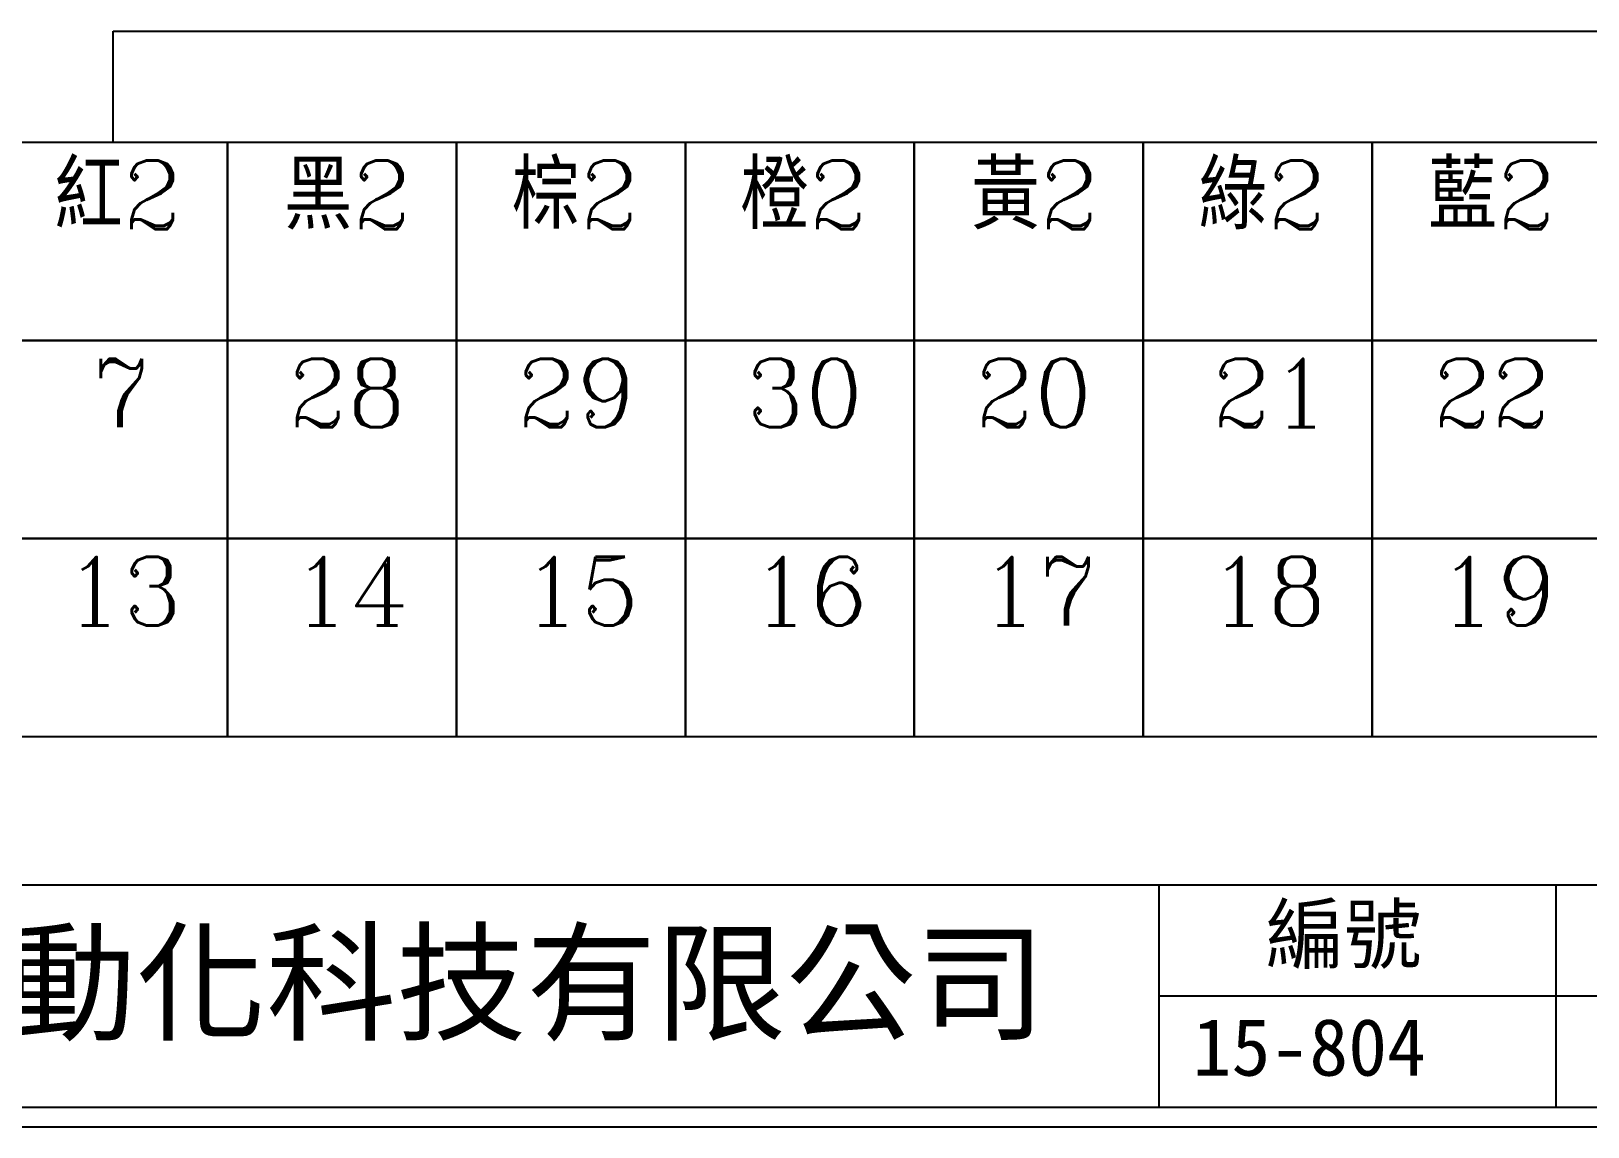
# Model space of a CAD drawing. Extents: x 926 to 1213, y 3 to 207.
# Drawn here: x 990.5 to 1088.5, y 3 to 72 of the extents above; entities that cross this region are included whole.
import ezdxf

# ---------------------------------------------------------------- set-up
doc = ezdxf.new("R2010")
doc.units = 0
doc.layers.get('0').update_dxf_attribs({"linetype": 'CONTINUOUS'})
doc.layers.add('圖框層', color=7, linetype='CONTINUOUS')
doc.styles.add('STSL', font='kaiu.ttf')

msp = doc.modelspace()

# ---------------------------------------------------------------- linework, layer by layer
for p, q in [((995.622, 65), (995.622, 72)), ((995.622, 72), (1140, 72))]:
    msp.add_line(p, q)
for points in [[(988.414, 65), (1002.829, 65), (1002.829, 52.523), (988.414, 52.523)], [(1002.829, 65), (1017.243, 65), (1017.243, 52.523), (1002.829, 52.523)], [(1017.243, 65), (1031.657, 65), (1031.657, 52.523), (1017.243, 52.523)], [(1031.657, 65), (1046.072, 65), (1046.072, 52.523), (1031.657, 52.523)], [(1046.072, 65), (1060.486, 65), (1060.486, 52.523), (1046.072, 52.523)], [(1060.486, 65), (1074.901, 65), (1074.901, 52.523), (1060.486, 52.523)], [(1074.901, 65), (1089.315, 65), (1089.315, 52.523), (1074.901, 52.523)], [(988.414, 52.523), (1002.829, 52.523), (1002.829, 40.047), (988.414, 40.047)], [(1002.829, 52.523), (1017.243, 52.523), (1017.243, 40.047), (1002.829, 40.047)], [(1017.243, 52.523), (1031.657, 52.523), (1031.657, 40.047), (1017.243, 40.047)], [(1031.657, 52.523), (1046.072, 52.523), (1046.072, 40.047), (1031.657, 40.047)], [(1046.072, 52.523), (1060.486, 52.523), (1060.486, 40.047), (1046.072, 40.047)], [(1060.486, 52.523), (1074.901, 52.523), (1074.901, 40.047), (1060.486, 40.047)], [(1074.901, 52.523), (1089.315, 52.523), (1089.315, 40.047), (1074.901, 40.047)], [(988.414, 40.047), (1002.829, 40.047), (1002.829, 27.57), (988.414, 27.57)], [(1002.829, 40.047), (1017.243, 40.047), (1017.243, 27.57), (1002.829, 27.57)], [(1017.243, 40.047), (1031.657, 40.047), (1031.657, 27.57), (1017.243, 27.57)], [(1031.657, 40.047), (1046.072, 40.047), (1046.072, 27.57), (1031.657, 27.57)], [(1046.072, 40.047), (1060.486, 40.047), (1060.486, 27.57), (1046.072, 27.57)], [(1060.486, 40.047), (1074.901, 40.047), (1074.901, 27.57), (1060.486, 27.57)], [(1074.901, 40.047), (1089.315, 40.047), (1089.315, 27.57), (1074.901, 27.57)]]:
    msp.add_lwpolyline(points, close=True)
at = {"layer": '圖框層', "color": 7}
for p, q in [((926.992, 18.25), (1211.493, 18.25)), ((1061.493, 4.25), (1061.493, 18.25)), ((1086.493, 4.25), (1086.493, 18.25)), ((1061.493, 11.25), (1211.493, 11.25)), ((926.992, 4.25), (1211.493, 4.25)), ((925.742, 3), (1212.742, 3))]:
    msp.add_line(p, q, dxfattribs=at)

# ---------------------------------------------------------------- texts
at = {"char_height": 4.32, "width": 11.9395, "attachment_point": 1}
for s, insert in [('\\pi2.1512;{\\Fromanc,chineset|c136;紅2}', (989.762, 63.847)), ('\\pi2.1962;{\\Fromanc,chineset|c136;黑2}', (1004.176, 63.847)), ('\\pi2.1062;{\\Fromanc,chineset|c136;棕2}', (1018.59, 63.847)), ('\\pi2.1062;{\\Fromanc,chineset|c136;橙2}', (1033.005, 63.847)), ('\\pi2.2412;{\\Fromanc,chineset|c136;黃2}', (1047.419, 63.847)), ('\\pi2.1512;{\\Fromanc,chineset|c136;綠2}', (1061.833, 63.847)), ('\\pi2.1962;{\\Fromanc,chineset|c136;藍2}', (1076.248, 63.847))]:
    msp.add_mtext(s, dxfattribs=dict(at, insert=insert))
at = {"color": 3, "char_height": 4.32, "width": 11.9395, "attachment_point": 1}
for s, insert in [('\\pi4.5298;{\\Fromanc,chineset|c136;7}', (989.762, 51.371)), ('\\pi2.4726;{\\Fromanc,chineset|c136;28}', (1004.176, 51.371)), ('\\pi2.4726;{\\Fromanc,chineset|c136;29}', (1018.59, 51.371)), ('\\pi2.4726;{\\Fromanc,chineset|c136;30}', (1033.005, 51.371)), ('\\pi2.4726;{\\Fromanc,chineset|c136;20}', (1047.419, 51.371)), ('\\pi2.9869;{\\Fromanc,chineset|c136;21}', (1061.833, 51.371)), ('\\pi2.4726;{\\Fromanc,chineset|c136;22}', (1076.248, 51.371))]:
    msp.add_mtext(s, dxfattribs=dict(at, insert=insert))
at = {"color": 1, "char_height": 4.32, "width": 11.9395, "attachment_point": 1}
for s, insert in [('\\pi2.7812;{\\Fromanc,chineset|c136;13}', (989.762, 38.894)), ('\\pi2.6783;{\\Fromanc,chineset|c136;14}', (1004.176, 38.894)), ('\\pi2.7812;{\\Fromanc,chineset|c136;15}', (1018.59, 38.894)), ('\\pi2.7812;{\\Fromanc,chineset|c136;16}', (1033.005, 38.894)), ('\\pi2.7812;{\\Fromanc,chineset|c136;17}', (1047.419, 38.894)), ('\\pi2.7812;{\\Fromanc,chineset|c136;18}', (1061.833, 38.894)), ('\\pi2.7812;{\\Fromanc,chineset|c136;19}', (1076.248, 38.894))]:
    msp.add_mtext(s, dxfattribs=dict(at, insert=insert))
at = {"layer": '圖框層', "color": 4, "style": 'STSL'}
for s, height, p in [('編號', 3.6, (1068.208, 13.337)), ('泓陞自動化科技有限公司', 6, (964.346, 9.076)), ('15-804', 3.6, (1063.606, 6.224))]:
    msp.add_text(s, height=height, dxfattribs=at).set_placement(p)

doc.saveas('drawing.dxf')
